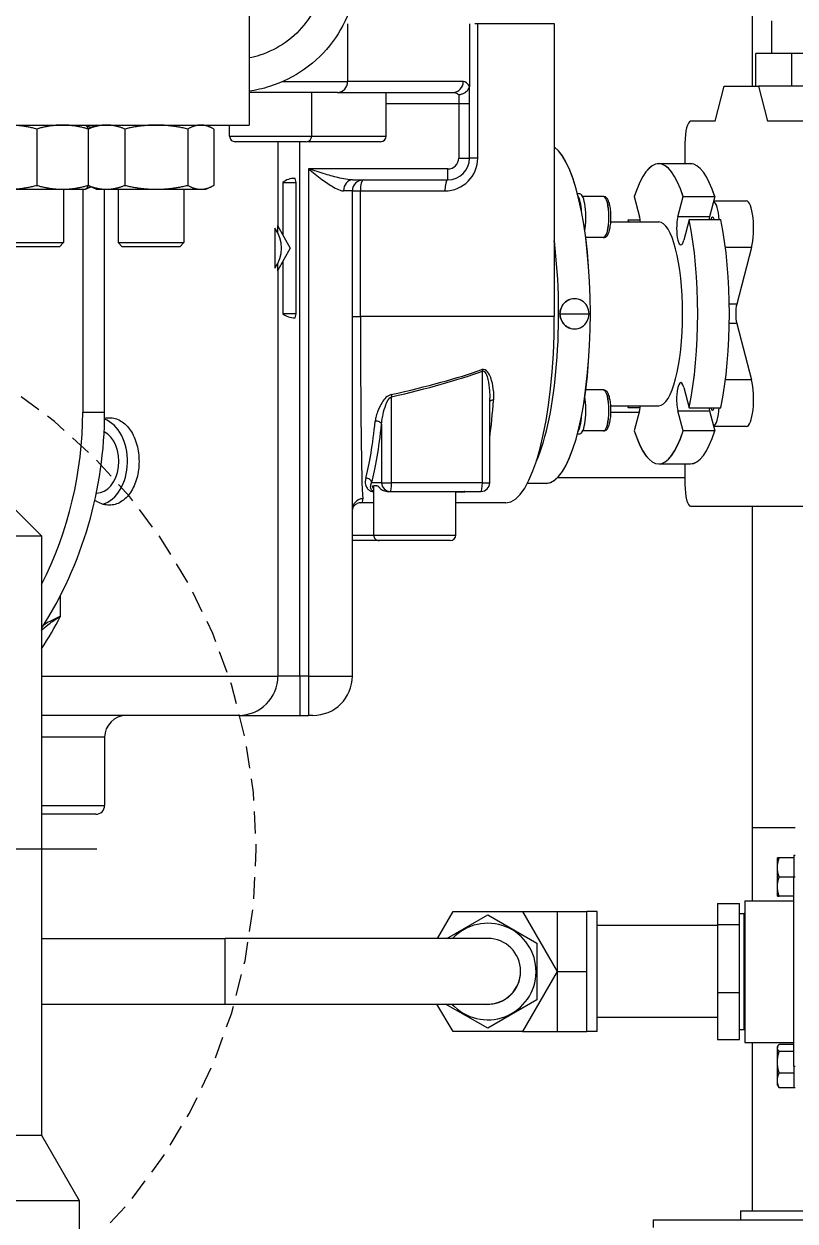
# Model space of a CAD drawing. Header units: inches. Extents: x -883 to 808, y -248 to 1051.
# Drawn here: x -261.77 to -252.96, y 853.35 to 867.04 of the extents above; entities that cross this region are included whole.
import ezdxf

# ---------------------------------------------------------------- set-up
doc = ezdxf.new("R2010")
doc.units = ezdxf.units.IN
doc.header["$MEASUREMENT"] = 0
doc.linetypes.add('HIDDEN', pattern=[0.375, 0.25, -0.125])
doc.layers.get('0').update_dxf_attribs({"linetype": 'CONTINUOUS'})
doc.layers.add('EQUIPMENT - COMPRESSORS', color=41, linetype='CONTINUOUS')
doc.layers.add('P-HSS', color=6, linetype='CONTINUOUS')

# ---------------------------------------------------------------- blocks, each defined once
blk = doc.blocks.new('A$Cb802d3fd')
for p, q in [((100.114, 35.75), (100.114, 38.616)), ((86.786, 37.89), (86.786, 37.333)), ((100.011, 36.75), (100.011, 37.813)), ((100.011, 36.75), (100.011, 37.813)), ((87.161, 37.58), (87.161, 36.952)), ((87.561, 37.591), (87.561, 37.056)), ((91.961, 36.178), (91.961, 37.591)), ((95.635, 37.371), (95.635, 36.884)), ((95.636, 37.371), (95.636, 36.884)), ((95.636, 37.371), (95.636, 36.884)), ((95.948, 37.358), (95.948, 37.371)), ((95.948, 37.358), (95.979, 37.358)), ((95.979, 37.358), (95.984, 37.358)), ((95.979, 37.358), (95.979, 37.19)), ((95.984, 37.358), (96.193, 37.358)), ((96.193, 37.358), (96.198, 37.358)), ((96.198, 37.371), (96.198, 37.358)), ((96.198, 37.358), (96.203, 37.358)), ((96.198, 37.358), (96.198, 37.19)), ((98.358, 37.358), (96.203, 37.358)), ((96.417, 37.358), (96.417, 37.19)), ((96.468, 36.798), (96.468, 37.358)), ((98.088, 36.798), (98.088, 37.358)), ((98.11, 37.358), (98.11, 37.19)), ((98.19, 37.358), (98.19, 37.19)), ((98.358, 37.358), (98.358, 37.371)), ((98.358, 37.358), (98.432, 37.358)), ((98.432, 37.358), (98.438, 37.358)), ((98.438, 37.358), (98.442, 37.358)), ((98.438, 37.358), (98.438, 37.19)), ((98.442, 37.358), (98.602, 37.358)), ((98.602, 37.358), (98.606, 37.358)), ((98.606, 37.358), (98.606, 37.19)), ((98.606, 37.358), (98.608, 37.358)), ((98.608, 37.371), (98.608, 37.358)), ((87.161, 37.333), (86.786, 37.333)), ((86.786, 37.333), (86.786, 36.924)), ((86.786, 37.106), (86.411, 37.106)), ((95.979, 37.19), (95.979, 37.17)), ((96.088, 37.17), (95.979, 37.17)), ((96.307, 37.17), (96.088, 37.17)), ((96.417, 37.17), (96.307, 37.17)), ((96.417, 37.17), (96.417, 37.19)), ((98.139, 37.17), (98.127, 37.177)), ((98.139, 37.17), (98.15, 37.17)), ((98.314, 37.17), (98.15, 37.17)), ((98.522, 37.17), (98.314, 37.17)), ((98.577, 37.17), (98.522, 37.17)), ((98.577, 37.17), (98.589, 37.177)), ((87.161, 36.952), (87.561, 37.056)), ((87.161, 36.562), (87.161, 36.952)), ((87.161, 36.884), (85.073, 36.884)), ((87.161, 36.884), (85.073, 36.884)), ((87.161, 36.884), (85.073, 36.884)), ((87.161, 36.924), (86.786, 36.924)), ((88.472, 36.816), (88.472, 36.442)), ((89.005, 36.873), (89.65, 36.706)), ((89.005, 36.873), (89.005, 36.576)), ((89.871, 36.706), (90.517, 36.873)), ((90.517, 36.873), (90.517, 36.576)), ((91.05, 36.816), (91.05, 36.442)), ((96.468, 36.884), (91.961, 36.884)), ((96.468, 36.884), (91.961, 36.884)), ((96.468, 36.884), (91.961, 36.884)), ((100.011, 36.884), (98.088, 36.884)), ((100.011, 36.884), (98.088, 36.884)), ((100.011, 36.884), (98.088, 36.884)), ((89.65, 36.706), (89.65, 36.621)), ((89.871, 36.706), (89.871, 36.621)), ((96.468, 36.798), (98.088, 36.798)), ((96.739, 36.736), (96.5, 36.736)), ((96.5, 36.486), (96.5, 36.736)), ((96.615, 36.798), (96.614, 36.789)), ((97.941, 36.789), (96.614, 36.789)), ((96.614, 36.736), (96.614, 36.789)), ((97.516, 36.736), (96.739, 36.736)), ((96.739, 36.486), (96.739, 36.736)), ((97.516, 36.486), (97.516, 36.736)), ((98.055, 36.736), (97.516, 36.736)), ((97.941, 36.798), (97.941, 36.789)), ((97.941, 36.736), (97.941, 36.789)), ((98.055, 36.486), (98.055, 36.736)), ((100.011, 36.75), (100.114, 36.75)), ((100.011, 36.75), (100.114, 36.75)), ((87.561, 36.458), (87.161, 36.562)), ((87.561, 36.458), (87.561, 36.178)), ((88.422, 36.455), (88.653, 36.395)), ((88.422, 36.093), (88.422, 36.455)), ((88.422, 36.455), (88.653, 36.395)), ((88.422, 36.093), (88.422, 36.455)), ((88.653, 36.395), (88.653, 36.033)), ((88.653, 36.395), (88.653, 36.033)), ((88.688, 36.524), (88.688, 36.162)), ((88.688, 36.524), (88.688, 36.162)), ((90.834, 36.162), (90.834, 36.524)), ((90.834, 36.162), (90.834, 36.524)), ((90.868, 36.395), (91.099, 36.455)), ((90.868, 36.395), (91.099, 36.455)), ((90.868, 36.033), (90.868, 36.395)), ((90.868, 36.033), (90.868, 36.395)), ((91.099, 36.455), (91.099, 36.093)), ((91.099, 36.455), (91.099, 36.093)), ((96.5, 36.486), (96.739, 36.486)), ((96.739, 36.486), (97.516, 36.486)), ((96.753, 36.486), (96.753, 35.111)), ((97.516, 36.486), (98.055, 36.486)), ((97.803, 36.486), (97.803, 35.111)), ((88.045, 35.814), (88.045, 36.176)), ((88.045, 35.814), (88.045, 36.176)), ((88.688, 36.162), (88.919, 36.102)), ((88.688, 36.162), (88.919, 36.102)), ((90.602, 36.102), (90.834, 36.162)), ((90.602, 36.102), (90.834, 36.162)), ((91.476, 35.814), (91.476, 36.176)), ((91.476, 35.814), (91.476, 36.176)), ((87.811, 36.113), (88.045, 36.113)), ((88.653, 36.033), (88.422, 36.093)), ((88.653, 36.033), (88.422, 36.093)), ((91.099, 36.093), (90.868, 36.033)), ((91.099, 36.093), (90.868, 36.033)), ((91.476, 36.113), (91.711, 36.113)), ((91.636, 36.113), (91.636, 34.656)), ((91.636, 36.113), (91.636, 34.656)), ((88.711, 35.266), (88.711, 35.814)), ((88.711, 35.266), (88.711, 35.814)), ((90.811, 35.266), (90.811, 35.814)), ((90.811, 35.266), (90.811, 35.814)), ((100.114, 35.75), (100.204, 35.75)), ((88.422, 35.535), (88.653, 35.595)), ((88.422, 35.535), (88.653, 35.595)), ((88.688, 35.466), (88.688, 35.602)), ((88.688, 35.466), (88.688, 35.602)), ((90.834, 35.602), (90.834, 35.466)), ((90.834, 35.602), (90.834, 35.466)), ((90.868, 35.595), (91.099, 35.535)), ((90.868, 35.595), (91.099, 35.535)), ((90.886, 35.268), (90.886, 35.591)), ((90.886, 35.268), (90.886, 35.591)), ((88.711, 35.472), (88.688, 35.466)), ((88.711, 35.472), (88.688, 35.466)), ((90.834, 35.466), (90.811, 35.472)), ((90.834, 35.466), (90.811, 35.472)), ((88.421, 35.184), (88.421, 34.945)), ((88.421, 35.184), (88.421, 34.945)), ((88.89, 35.184), (88.89, 34.979)), ((88.89, 35.184), (88.89, 34.979)), ((90.631, 35.184), (90.631, 34.979)), ((90.631, 35.184), (90.631, 34.979)), ((91.1, 35.184), (91.1, 34.945)), ((91.1, 35.184), (91.1, 34.945)), ((97.965, 35.111), (96.59, 35.111)), ((96.59, 35.111), (96.59, 34.993)), ((97.965, 35.111), (97.965, 34.993)), ((88.391, 34.913), (88.391, 34.886)), ((88.391, 34.913), (88.391, 34.886)), ((89.761, 34.686), (89.761, 35.019)), ((89.761, 34.686), (89.761, 35.019)), ((91.131, 34.886), (91.131, 34.913)), ((91.131, 34.886), (91.131, 34.913)), ((96.934, 34.993), (96.59, 34.993)), ((96.59, 34.656), (96.59, 34.993)), ((97.278, 34.993), (96.934, 34.993)), ((97.622, 34.993), (97.278, 34.993)), ((97.278, 34.656), (97.278, 34.993)), ((97.965, 34.993), (97.622, 34.993)), ((97.965, 34.656), (97.965, 34.993)), ((89.597, 34.802), (89.596, 34.804)), ((89.597, 34.802), (89.596, 34.804)), ((89.925, 34.802), (89.925, 34.804)), ((89.925, 34.802), (89.925, 34.804)), ((89.791, 34.622), (86.448, 34.622)), ((86.448, 34.622), (86.448, 33.747)), ((89.791, 34.622), (86.448, 34.622)), ((89.791, 34.622), (89.791, 32.407)), ((89.791, 34.622), (89.791, 32.407)), ((97.278, 34.656), (96.59, 34.656)), ((96.59, 34.258), (96.59, 34.656)), ((96.59, 34.258), (97.278, 34.655)), ((97.965, 34.656), (97.278, 34.656)), ((97.278, 34.655), (97.278, 34.656)), ((97.278, 34.655), (97.965, 34.258)), ((97.965, 34.258), (97.965, 34.656)), ((91.698, 34.315), (91.698, 34.53)), ((91.698, 34.315), (91.698, 34.53)), ((96.628, 33.861), (96.953, 34.423)), ((96.953, 34.423), (97.603, 34.423)), ((97.603, 34.423), (97.927, 33.861)), ((96.59, 33.464), (96.59, 34.258)), ((97.965, 34.258), (97.965, 33.464)), ((91.921, 34.068), (91.921, 33.496)), ((91.921, 34.068), (91.921, 33.496)), ((90.416, 33.799), (91.691, 33.799)), ((90.416, 33.799), (91.691, 33.799)), ((91.691, 33.884), (90.724, 33.884)), ((91.691, 33.884), (90.724, 33.884)), ((91.691, 33.799), (91.691, 33.884)), ((91.691, 33.799), (91.691, 33.884)), ((91.691, 33.799), (91.691, 32.762)), ((91.691, 33.799), (91.691, 32.762)), ((96.899, 33.392), (96.628, 33.861)), ((96.899, 33.861), (96.899, 30.861)), ((97.927, 33.861), (97.649, 33.379)), ((97.649, 30.861), (97.649, 33.861)), ((86.448, 33.747), (86.448, 33.714)), ((87.981, 33.747), (86.448, 33.747)), ((87.981, 33.747), (86.448, 33.747)), ((87.981, 33.747), (87.981, 33.654)), ((87.981, 33.747), (87.981, 33.654)), ((91.791, 33.148), (91.791, 33.784)), ((91.791, 33.148), (91.791, 33.784)), ((86.448, 33.654), (87.139, 33.654)), ((86.448, 33.654), (87.139, 33.654)), ((87.106, 33.582), (87.106, 32.26)), ((87.106, 33.582), (87.106, 32.26)), ((87.356, 33.654), (87.139, 33.654)), ((87.356, 33.654), (87.139, 33.654)), ((87.256, 33.529), (87.356, 33.529)), ((87.256, 33.529), (87.356, 33.529)), ((87.981, 33.654), (87.356, 33.654)), ((87.356, 33.529), (87.356, 33.654)), ((87.981, 33.654), (87.356, 33.654)), ((87.356, 33.529), (87.356, 33.654)), ((87.356, 33.529), (87.981, 33.529)), ((87.356, 32.7), (87.356, 33.529)), ((87.356, 33.529), (87.981, 33.529)), ((87.356, 32.7), (87.356, 33.529)), ((87.981, 33.529), (87.981, 33.654)), ((87.981, 33.529), (87.981, 33.654)), ((91.794, 33.496), (91.794, 33.59)), ((91.794, 33.496), (91.794, 33.59)), ((87.231, 32.145), (87.231, 33.466)), ((87.231, 32.145), (87.231, 33.466)), ((88.231, 33.404), (88.106, 33.404)), ((88.106, 33.404), (88.106, 31.814)), ((88.231, 33.404), (88.106, 33.404)), ((88.106, 33.404), (88.106, 31.814)), ((88.231, 32.314), (88.231, 33.404)), ((88.231, 32.314), (88.231, 33.404)), ((92.29, 33.496), (91.791, 33.496)), ((92.29, 33.496), (91.791, 33.496)), ((92.29, 32.558), (92.29, 33.496)), ((92.29, 32.558), (92.29, 33.496)), ((92.353, 33.433), (92.353, 32.621)), ((92.353, 33.433), (92.353, 32.621)), ((96.899, 33.286), (96.59, 33.464)), ((97.965, 33.464), (97.649, 33.281)), ((88.356, 32.407), (88.356, 33.372)), ((88.356, 32.407), (88.356, 33.372)), ((91.791, 32.747), (91.791, 33.062)), ((91.791, 32.747), (91.791, 33.062)), ((87.731, 32.7), (87.231, 32.7)), ((87.731, 32.7), (87.231, 32.7)), ((87.731, 31.85), (87.731, 32.7)), ((87.731, 31.85), (87.731, 32.7)), ((91.691, 32.762), (90.71, 32.762)), ((91.691, 32.762), (90.71, 32.762)), ((91.691, 32.648), (91.691, 32.762)), ((91.691, 32.648), (91.691, 32.762)), ((91.791, 32.723), (91.791, 32.747)), ((91.791, 32.723), (91.791, 32.747)), ((87.794, 32.637), (87.794, 31.825)), ((87.794, 32.637), (87.794, 31.825)), ((91.021, 32.648), (91.691, 32.648)), ((91.021, 32.648), (91.691, 32.648)), ((91.691, 32.648), (91.691, 32.534)), ((91.691, 32.648), (91.691, 32.534)), ((91.728, 32.594), (91.728, 32.609)), ((91.728, 32.594), (91.728, 32.609)), ((91.728, 32.594), (91.728, 32.558)), ((91.728, 32.594), (91.728, 32.558)), ((92.353, 32.621), (92.353, 32.314)), ((92.353, 32.621), (92.353, 32.314)), ((92.29, 32.558), (91.728, 32.558)), ((91.728, 32.545), (91.728, 32.558)), ((92.29, 32.558), (91.728, 32.558)), ((91.728, 32.545), (91.728, 32.558)), ((91.921, 32.558), (91.921, 32.411)), ((91.921, 32.558), (91.921, 32.411)), ((92.29, 32.314), (92.29, 32.558)), ((92.29, 32.314), (92.29, 32.558)), ((88.356, 32.314), (88.356, 32.407)), ((89.791, 32.407), (88.356, 32.407)), ((88.356, 32.314), (88.356, 32.407)), ((89.791, 32.407), (88.356, 32.407)), ((88.356, 32.314), (88.356, 32.214)), ((93.901, 32.314), (88.356, 32.314)), ((88.356, 32.314), (88.356, 32.214)), ((93.901, 32.314), (88.356, 32.314)), ((89.791, 32.314), (89.791, 32.407)), ((89.791, 32.314), (89.791, 32.407)), ((93.901, 31.814), (93.901, 32.314)), ((93.901, 31.814), (93.901, 32.314)), ((86.448, 32.26), (87.106, 32.26)), ((86.448, 32.26), (87.106, 32.26)), ((87.106, 31.521), (87.106, 32.26)), ((87.106, 31.521), (87.106, 32.26)), ((87.231, 32.145), (87.231, 31.135)), ((87.231, 32.145), (87.231, 31.135)), ((87.731, 31.85), (87.231, 31.85)), ((87.731, 31.85), (87.231, 31.85)), ((87.731, 30.912), (87.731, 31.85)), ((87.731, 30.912), (87.731, 31.85)), ((87.794, 31.787), (87.794, 30.975)), ((87.794, 31.787), (87.794, 30.975)), ((88.106, 31.814), (93.901, 31.814)), ((88.106, 31.814), (93.901, 31.814)), ((93.901, 31.814), (94.351, 31.814)), ((93.901, 31.814), (93.901, 31.714)), ((93.901, 31.814), (94.351, 31.814)), ((93.901, 31.814), (93.901, 31.714)), ((94.351, 31.864), (94.351, 31.814)), ((94.351, 31.864), (94.351, 31.814)), ((94.351, 31.714), (94.351, 31.814)), ((94.351, 31.714), (94.351, 31.814)), ((93.901, 31.714), (87.794, 31.714)), ((93.901, 31.714), (87.794, 31.714)), ((88.261, 31.672), (88.215, 31.66)), ((88.261, 31.672), (88.215, 31.66)), ((88.261, 31.521), (88.261, 31.672)), ((89.761, 31.672), (88.261, 31.672)), ((88.261, 31.521), (88.261, 31.672)), ((89.761, 31.672), (88.261, 31.672)), ((89.807, 31.66), (89.761, 31.672)), ((89.761, 31.672), (89.761, 31.521)), ((89.807, 31.66), (89.761, 31.672)), ((89.761, 31.672), (89.761, 31.521)), ((93.901, 31.714), (93.901, 31.464)), ((93.901, 31.714), (94.351, 31.714)), ((93.901, 31.714), (93.901, 31.464)), ((93.901, 31.714), (94.351, 31.714)), ((94.351, 31.014), (94.351, 31.714)), ((94.351, 31.014), (94.351, 31.714)), ((88.261, 31.521), (88.865, 31.521)), ((88.261, 31.521), (88.865, 31.521)), ((88.753, 31.459), (89.011, 31.603)), ((88.753, 31.459), (89.011, 31.603)), ((89.011, 31.603), (89.269, 31.459)), ((89.011, 31.603), (89.269, 31.459)), ((89.156, 31.521), (89.761, 31.521)), ((89.156, 31.521), (89.761, 31.521)), ((87.794, 31.464), (88.763, 31.464)), ((87.794, 31.464), (88.763, 31.464)), ((88.753, 31.459), (88.828, 31.459)), ((88.753, 31.459), (88.828, 31.459)), ((88.783, 31.43), (89.239, 31.43)), ((88.783, 31.43), (89.239, 31.43)), ((89.194, 31.459), (89.269, 31.459)), ((89.194, 31.459), (89.269, 31.459)), ((89.259, 31.464), (93.901, 31.464)), ((89.259, 31.464), (93.901, 31.464)), ((93.901, 28.764), (93.901, 31.464)), ((93.901, 28.764), (93.901, 31.464)), ((86.164, 31.135), (87.604, 31.135)), ((87.604, 18.635), (87.604, 31.135)), ((94.351, 31.014), (94.351, 28.764)), ((94.351, 31.014), (94.351, 28.764)), ((87.731, 30.912), (87.604, 30.912)), ((87.731, 30.912), (87.604, 30.912)), ((97.649, 30.861), (96.899, 30.861)), ((96.899, 28.764), (96.899, 30.861)), ((97.649, 28.764), (97.649, 30.861)), ((87.604, 30.639), (87.633, 30.7)), ((87.649, 30.732), (88.293, 30.732)), ((88.338, 30.639), (88.31, 30.7)), ((88.338, 30.583), (88.338, 30.639)), ((88.338, 30.074), (88.338, 30.583)), ((87.649, 30.433), (88.293, 30.433)), ((88.338, 30.389), (88.948, 30.389)), ((88.948, 29.639), (88.948, 30.389)), ((88.994, 30.342), (88.948, 30.389)), ((88.994, 30.342), (88.994, 29.685)), ((88.338, 29.505), (88.338, 30.074)), ((87.649, 29.715), (88.293, 29.715)), ((88.338, 29.639), (88.948, 29.639)), ((88.994, 29.685), (88.948, 29.639)), ((88.338, 29.389), (88.338, 29.505)), ((90.886, 29.484), (88.338, 29.484)), ((90.886, 29.484), (88.338, 29.484)), ((90.886, 29.235), (90.886, 29.484)), ((90.886, 29.235), (90.886, 29.484)), ((94.601, 29.484), (94.601, 28.764)), ((94.601, 29.484), (95.381, 29.484)), ((94.601, 29.484), (94.601, 28.764)), ((94.601, 29.484), (95.381, 29.484)), ((95.381, 28.764), (95.381, 29.484)), ((95.381, 28.764), (95.381, 29.484)), ((87.604, 29.389), (87.633, 29.327)), ((87.606, 29.267), (87.633, 29.326)), ((87.649, 29.296), (88.293, 29.296)), ((88.338, 29.389), (88.31, 29.327)), ((88.337, 29.267), (88.31, 29.326)), ((95.481, 29.384), (95.481, 28.764)), ((95.481, 29.384), (95.481, 28.764)), ((87.604, 29.264), (87.606, 29.267)), ((88.338, 29.264), (88.337, 29.267)), ((88.338, 29.003), (88.338, 29.264)), ((88.338, 29.235), (90.886, 29.235)), ((88.338, 29.235), (90.886, 29.235)), ((99.147, 28.764), (99.894, 29.195)), ((99.894, 20.575), (99.894, 29.195)), ((99.894, 29.195), (100.584, 29.195)), ((88.338, 29.014), (88.948, 29.014)), ((88.948, 28.264), (88.948, 29.014)), ((88.994, 28.967), (88.948, 29.014)), ((88.338, 28.381), (88.338, 29.003)), ((88.994, 28.967), (88.994, 28.311)), ((93.216, 28.982), (92.975, 28.982)), ((93.216, 28.982), (92.975, 28.982)), ((92, 28.465), (92.299, 28.764)), ((92.299, 21.006), (92.299, 28.764)), ((92.299, 28.764), (99.147, 28.764)), ((99.147, 26.346), (99.147, 28.764)), ((87.649, 28.709), (88.293, 28.709))]:
    blk.add_line(p, q)
at = {"ltscale": 0.521249}
blk.add_line((95.879, 29.396), (95.879, 20.373), dxfattribs=at)
for centre, radius, start, end in [((97.278, 33.861), 0.552, 312.2337, 226.74), ((97.274, 33.861), 0.375, 0, 180), ((97.278, 33.861), 0.375, 352.0172, 84.2169), ((91.691, 33.784), 0.1, 0, 90), ((91.691, 33.784), 0.1, 0, 90), ((87.981, 33.372), 0.375, 0, 90), ((87.981, 33.372), 0.375, 0, 90), ((87.981, 33.404), 0.25, 0, 90), ((87.981, 33.404), 0.25, 0, 90), ((87.981, 33.404), 0.125, 0, 90), ((87.981, 33.404), 0.125, 0, 90), ((92.29, 33.433), 0.063, 0, 90), ((92.29, 33.433), 0.063, 0, 90), ((87.731, 32.637), 0.063, 0, 90), ((87.731, 32.637), 0.063, 0, 90), ((92.29, 32.621), 0.063, 270, 0), ((92.29, 32.621), 0.063, 270, 0), ((88.356, 32.439), 0.125, 180, 270), ((88.356, 32.439), 0.125, 180, 270), ((93.901, 31.864), 0.45, 0, 90), ((93.901, 31.864), 0.45, 0, 90), ((87.731, 31.787), 0.063, 0, 90), ((87.731, 31.787), 0.063, 0, 90), ((87.731, 31.825), 0.063, 342.447, 0), ((87.731, 31.825), 0.063, 342.447, 0), ((87.731, 30.975), 0.063, 270, 0), ((87.731, 30.975), 0.063, 270, 0), ((94.601, 29.734), 0.25, 180, 270), ((94.601, 29.734), 0.25, 180, 270), ((90.886, 24.884), 4.6, 57.4861, 90), ((90.886, 24.884), 4.6, 57.4861, 90), ((95.381, 29.384), 0.1, 0, 90), ((95.381, 29.384), 0.1, 0, 90), ((90.886, 24.884), 4.35, 63.0907, 90), ((90.886, 24.884), 4.35, 63.0907, 90)]:
    blk.add_arc(centre, radius, start, end)
for centre, major_axis, ratio, start_param, end_param in [((88.784, 36.816), (-0.313, 0), 0.25983, 3.92771, 6.283185), ((90.737, 36.816), (0.313, 0), 0.25983, 0, 2.355476), ((89.761, 36.734), (0.156, 0), 0.25983, 3.92771, 5.497068), ((89.761, 36.176), (1.716, 0), 0.25983, 0.895208, 2.246385), ((89.761, 36.176), (1.715, 0), 0.25983, 0.895208, 2.246385), ((89.761, 36.176), (-1.716, 0), 0.25983, 5.607597, 6.283185), ((89.761, 36.176), (-1.715, 0), 0.25983, 5.607597, 6.283185), ((88.784, 36.429), (-0.313, 0), 0.25983, 5.025617, 6.139323), ((88.784, 36.429), (-0.126, 0), 0.25983, 5.582212, 6.984159), ((88.786, 36.429), (0.188, 0), 0.25983, 3.926991, 4.161508), ((88.786, 36.429), (0.188, 0), 0.25983, 3.926991, 4.161508), ((90.737, 36.429), (0.313, 0), 0.25983, 0.143863, 1.257568), ((90.737, 36.429), (0.126, 0), 0.25983, 5.582212, 6.984159), ((90.735, 36.429), (0.188, 0), 0.25983, 5.26327, 5.497787), ((90.735, 36.429), (0.188, 0), 0.25983, 5.26327, 5.497787), ((89.761, 36.176), (1.716, 0), 0.25983, 0, 0.675589), ((89.761, 36.176), (1.715, 0), 0.25983, 0, 0.675589), ((89.761, 35.814), (1.716, 0), 0.25983, 0.895208, 2.246385), ((89.761, 35.814), (1.715, 0), 0.25983, 0.895208, 2.246385), ((87.811, 36.178), (-0.25, 0), 0.25983, 0, 1.570796), ((91.711, 36.178), (0.25, 0), 0.25983, 4.712389, 6.283185), ((89.761, 35.814), (-1.716, 0), 0.25983, 5.607597, 6.958774), ((89.761, 35.814), (-1.715, 0), 0.25983, 5.607597, 6.958774), ((88.786, 36.067), (0.188, 0), 0.25983, 3.926991, 7.068583), ((88.786, 36.067), (0.188, 0), 0.25983, 3.926991, 7.068583), ((89.761, 35.814), (-1.05, 0), 0.25983, 3.141593, 6.283185), ((89.761, 35.814), (-1.05, 0), 0.25983, 3.141593, 6.283185), ((90.735, 36.067), (-0.188, 0), 0.25983, 5.497787, 8.63938), ((90.735, 36.067), (-0.188, 0), 0.25983, 5.497787, 8.63938), ((89.761, 35.814), (1.716, 0), 0.25983, 5.607597, 6.958774), ((89.761, 35.814), (1.715, 0), 0.25983, 5.607597, 6.958774), ((88.786, 35.561), (0.188, 0), 0.25983, 1.984676, 2.356194), ((88.786, 35.561), (0.188, 0), 0.25983, 1.984676, 2.356194), ((90.735, 35.561), (0.188, 0), 0.25983, 0.785398, 1.156917), ((90.735, 35.561), (0.188, 0), 0.25983, 0.785398, 1.156917), ((89.761, 35.814), (-1.716, 0), 0.25983, 0.895208, 0.912125), ((89.761, 35.814), (-1.715, 0), 0.25983, 0.895208, 0.912125), ((89.761, 35.814), (-1.716, 0), 0.25983, 2.229467, 2.246385), ((89.761, 35.814), (-1.715, 0), 0.25983, 2.229467, 2.246385), ((88.656, 35.184), (-0.234, 0), 0.25983, 3.141593, 6.283185), ((88.656, 35.184), (-0.235, 0), 0.25983, 3.141593, 6.283185), ((90.866, 35.184), (-0.235, 0), 0.25983, 3.141593, 6.283185), ((90.866, 35.184), (-0.234, 0), 0.25983, 3.141593, 6.283185), ((89.761, 34.53), (-1.938, 0), 0.25983, 3.141593, 6.098722), ((89.761, 34.53), (-1.937, 0), 0.25983, 3.141593, 6.098722), ((88.656, 34.913), (-0.265, 0), 0.25983, 4.077669, 6.283185), ((88.656, 34.913), (-0.265, 0), 0.25983, 4.077669, 6.283185), ((88.656, 34.865), (-0.265, 0), 0.25983, 4.923004, 5.916317), ((88.656, 34.865), (-0.265, 0), 0.25983, 4.923004, 5.916317), ((88.656, 34.864), (-0.265, 0), 0.25983, 4.950504, 5.891662), ((88.656, 34.864), (-0.265, 0), 0.25983, 4.950504, 5.891662), ((89.761, 34.852), (-0.172, 0), 0.965654, 4.712389, 7.853982), ((89.761, 34.852), (-0.172, 0), 0.965654, 4.712389, 7.853982), ((89.761, 34.852), (0.172, 0), 0.965654, 4.712389, 7.853982), ((89.761, 34.852), (0.172, 0), 0.965654, 4.712389, 7.853982), ((90.866, 34.913), (0.265, 0), 0.25983, 0, 2.205516), ((90.866, 34.913), (0.265, 0), 0.25983, 0, 2.205516), ((90.866, 34.865), (0.265, 0), 0.25983, 0.366869, 1.360181), ((90.866, 34.865), (0.265, 0), 0.25983, 0.366869, 1.360181), ((90.866, 34.864), (0.265, 0), 0.25983, 0.391523, 1.332681), ((90.866, 34.864), (0.265, 0), 0.25983, 0.391523, 1.332681), ((89.761, 34.167), (1.938, 0), 0.25983, 0.523274, 2.015501), ((89.761, 34.167), (1.937, 0), 0.25983, 0.523274, 2.015501), ((89.791, 34.068), (2.13, 0), 0.25983, 0, 1.570796), ((89.791, 34.068), (2.13, 0), 0.25983, 0, 1.570796), ((90.416, 33.809), (0.0565, 0.0203), 0.147455, 4.351731, 4.65955), ((90.416, 33.809), (0.0565, 0.0203), 0.147455, 4.351731, 4.65955), ((89.791, 14.173), (0, 20.474), 0.104037, 5.850246, 5.993564), ((89.791, 14.173), (0, 20.474), 0.104037, 5.850246, 5.993564), ((89.791, 14.164), (0, 20.489), 0.106886, 5.850246, 5.993564), ((89.791, 14.164), (0, 20.489), 0.106886, 5.850246, 5.993564), ((89.791, 33.634), (-2.13, 0), 0.154426, 4.003884, 4.24648), ((90.775, 33.942), (-0.0047, -0.0598), 0.445691, 4.982499, 6.07117), ((89.791, 33.634), (-2.13, 0), 0.154426, 4.003884, 4.24648), ((90.775, 33.942), (-0.0047, -0.0598), 0.445691, 4.982499, 6.07117), ((91.691, 33.784), (0.1, 0), 0.156434, 0, 1.570796), ((91.691, 33.784), (0.1, 0), 0.156434, 0, 1.570796), ((87.106, 33.466), (0.125, 0), 0.921931, 0, 1.570796), ((87.106, 33.466), (0.125, 0), 0.921931, 0, 1.570796), ((91.851, 33.596), (-0.06, 0), 0.25983, 0, 0.346287), ((91.851, 33.596), (-0.06, 0), 0.25983, 0, 0.346287), ((88.356, 33.404), (-0.125, 0), 0.25983, 0, 1.570796), ((88.356, 33.404), (-0.125, 0), 0.25983, 0, 1.570796), ((90.71, 32.772), (-0.0585, -0.0135), 0.152507, 1.090665, 1.535542), ((90.71, 32.772), (-0.0585, -0.0135), 0.152507, 1.090665, 1.535542), ((91.691, 32.747), (0.1, 0), 0.156434, 0, 1.570796), ((91.691, 32.747), (0.1, 0), 0.156434, 0, 1.570796), ((91.691, 32.747), (0.1, 0), 0.987688, 4.712389, 6.283185), ((91.691, 32.747), (0.1, 0), 0.987688, 4.712389, 6.283185), ((91.021, 32.589), (0.0064, 0.0597), 0.556867, 0.18947, 1.847724), ((91.021, 32.589), (0.0064, 0.0597), 0.556867, 0.18947, 1.847724), ((89.791, 32.304), (2.13, 0), 0.154426, 0.520481, 0.974413), ((89.791, 32.304), (2.13, 0), 0.154426, 0.520481, 0.974413), ((89.791, 32.363), (-2.19, 0), 0.157314, 3.662074, 4.116006), ((89.791, 32.363), (-2.19, 0), 0.157314, 3.662074, 4.116006), ((88.356, 32.439), (-0.125, 0), 0.25983, 0, 1.570796), ((88.356, 32.439), (-0.125, 0), 0.25983, 0, 1.570796), ((89.791, 32.439), (-2.13, 0), 0.015248, 1.570796, 2.930874), ((89.791, 32.439), (-2.13, 0), 0.015248, 1.570796, 2.930874), ((91.691, 32.475), (0.0159, 0.0579), 0.858082, 0.309556, 1.932876), ((91.691, 32.475), (0.0159, 0.0579), 0.858082, 0.309556, 1.932876), ((91.996, 32.439), (0, -0.125), 0.979328, 4.766763, 6.283185), ((91.996, 32.439), (0, -0.125), 0.979328, 4.766763, 6.283185), ((88.356, 32.314), (-0.125, 0), 0.8, 0, 1.570796), ((88.356, 32.314), (-0.125, 0), 0.8, 0, 1.570796), ((87.106, 32.145), (0.125, 0), 0.921931, 0, 1.570796), ((87.106, 32.145), (0.125, 0), 0.921931, 0, 1.570796), ((88.464, 31.714), (-0.198, -0.198), 0.766495, 5.586538, 6.24819), ((88.464, 31.714), (-0.198, -0.198), 0.766495, 5.586538, 6.24819), ((89.557, 31.714), (-0.198, 0.198), 0.766495, 3.176588, 3.83824), ((89.557, 31.714), (-0.198, 0.198), 0.766495, 3.176588, 3.83824), ((89.011, 31.142), (0.375, 0), 0.965654, 0.917719, 2.223874), ((89.011, 31.142), (0.375, 0), 0.965654, 0.917719, 2.223874), ((93.901, 31.014), (0.45, 0), 0.99999, 0, 1.570796), ((93.901, 31.014), (0.45, 0), 0.99999, 0, 1.570796), ((91.448, 29.392), (-0.5, 0), 0.707107, 3.347247, 6.021385), ((91.448, 29.392), (-0.5, 0), 0.707107, 3.347247, 6.021385), ((91.448, 29.392), (-0.361, 0), 0.707107, 3.136122, 5.93604), ((91.448, 29.392), (-0.361, 0), 0.707107, 3.136122, 5.93604)]:
    blk.add_ellipse(centre, major_axis=major_axis, ratio=ratio, start_param=start_param, end_param=end_param)
for points, weights in [([(96.088, 37.17), (96.037, 37.17), (95.979, 37.19)], [1.89912449429, 1.89912449429, 1.76277349029]), ([(96.198, 37.19), (96.139, 37.17), (96.088, 37.17)], [1.76277349029, 1.89912449429, 1.89912449429]), ([(96.307, 37.17), (96.256, 37.17), (96.198, 37.19)], [1.89912449429, 1.89912449429, 1.76277349029]), ([(96.417, 37.19), (96.358, 37.17), (96.307, 37.17)], [1.76277349029, 1.89912449429, 1.89912449429]), ([(98.15, 37.17), (98.131, 37.17), (98.11, 37.19)], [1.89912449429, 1.89912449429, 1.76277349029]), ([(98.19, 37.19), (98.169, 37.17), (98.15, 37.17)], [1.76277349029, 1.89912449429, 1.89912449429]), ([(98.314, 37.17), (98.257, 37.17), (98.19, 37.19)], [1.89912449429, 1.89912449429, 1.76277349029]), ([(98.438, 37.19), (98.372, 37.17), (98.314, 37.17)], [1.76277349029, 1.89912449429, 1.89912449429]), ([(98.522, 37.17), (98.483, 37.17), (98.438, 37.19)], [1.89912449429, 1.89912449429, 1.76277349029]), ([(98.606, 37.19), (98.561, 37.17), (98.522, 37.17)], [1.76277349029, 1.89912449429, 1.89912449429]), ([(98.589, 37.177), (98.597, 37.182), (98.606, 37.19)], [1.84895310111, 1.81641464099, 1.76277349029]), ([(87.649, 30.732), (87.604, 30.652), (87.604, 30.583)], [1, 1.0379548493, 1]), ([(88.338, 30.583), (88.338, 30.652), (88.293, 30.732)], [1, 1.0379548493, 1]), ([(87.604, 30.583), (87.604, 30.513), (87.649, 30.433)], [1, 1.0379548493, 1]), ([(88.293, 30.433), (88.338, 30.513), (88.338, 30.583)], [1, 1.0379548493, 1]), ([(87.649, 30.433), (87.604, 30.241), (87.604, 30.074)], [1, 1.0379548493, 1]), ([(88.338, 30.074), (88.338, 30.241), (88.293, 30.433)], [1, 1.0379548493, 1]), ([(87.604, 30.074), (87.604, 29.908), (87.649, 29.715)], [1, 1.0379548493, 1]), ([(88.293, 29.715), (88.338, 29.908), (88.338, 30.074)], [1, 1.0379548493, 1]), ([(87.649, 29.715), (87.604, 29.603), (87.604, 29.505)], [1, 1.0379548493, 1]), ([(88.338, 29.505), (88.338, 29.603), (88.293, 29.715)], [1, 1.0379548493, 1]), ([(87.604, 29.505), (87.604, 29.408), (87.649, 29.296)], [1, 1.03781464712, 1.00027936857]), ([(88.294, 29.296), (88.338, 29.408), (88.338, 29.505)], [1.00027936857, 1.03781464712, 1]), ([(87.649, 29.296), (87.604, 29.139), (87.604, 29.003)], [1, 1.0379548493, 1]), ([(87.606, 29.267), (87.612, 29.281), (87.649, 29.296)], [1.01100525831, 1.03127747287, 1]), ([(87.633, 29.326), (87.622, 29.301), (87.615, 29.278)], [1.01184255512, 1.01939568559, 1.01895290532]), ([(87.649, 29.296), (87.64, 29.312), (87.633, 29.327)], [1.00037089399, 1.00761873261, 1.01204330635]), ([(88.338, 29.003), (88.338, 29.139), (88.293, 29.296)], [1, 1.0379548493, 1]), ([(88.293, 29.296), (88.331, 29.281), (88.337, 29.267)], [1, 1.03127747287, 1.01100525831]), ([(88.31, 29.327), (88.303, 29.312), (88.294, 29.296)], [1.01204330635, 1.00761873261, 1.00037089399]), ([(88.328, 29.278), (88.321, 29.301), (88.309, 29.326)], [1.01895290532, 1.01939568559, 1.01184255512]), ([(87.604, 29.003), (87.604, 28.867), (87.649, 28.709)], [1, 1.0379548493, 1]), ([(88.293, 28.709), (88.338, 28.867), (88.338, 29.003)], [1, 1.0379548493, 1]), ([(87.649, 28.709), (87.604, 28.533), (87.604, 28.381)], [1, 1.0379548493, 1]), ([(88.338, 28.381), (88.338, 28.533), (88.293, 28.709)], [1, 1.0379548493, 1])]:
    blk.add_rational_spline(points, weights, degree=2)
for points, knots in [([(88.89, 35.184), (88.89, 35.191), (88.889, 35.198), (88.882, 35.211), (88.877, 35.217), (88.863, 35.23), (88.852, 35.236), (88.822, 35.249), (88.8, 35.254), (88.756, 35.262), (88.733, 35.265), (88.687, 35.268), (88.663, 35.269), (88.616, 35.268), (88.593, 35.266), (88.55, 35.261), (88.529, 35.258), (88.491, 35.249), (88.475, 35.243), (88.452, 35.231), (88.444, 35.226), (88.433, 35.215), (88.429, 35.211), (88.423, 35.198), (88.421, 35.191), (88.421, 35.184)], [6.283185, 6.283185, 6.283185, 6.283185, 6.40756, 6.40756, 6.560436, 6.560436, 6.847038, 6.847038, 7.251337, 7.251337, 7.597316, 7.597316, 7.931404, 7.931404, 8.263768, 8.263768, 8.601249, 8.601249, 8.959277, 8.959277, 9.169595, 9.169595, 9.297187, 9.297187, 9.424778, 9.424778, 9.424778, 9.424778]), ([(88.89, 35.184), (88.89, 35.191), (88.889, 35.198), (88.882, 35.211), (88.877, 35.217), (88.863, 35.23), (88.852, 35.236), (88.822, 35.249), (88.8, 35.254), (88.756, 35.262), (88.733, 35.265), (88.687, 35.268), (88.663, 35.269), (88.616, 35.268), (88.593, 35.266), (88.55, 35.261), (88.529, 35.258), (88.491, 35.249), (88.475, 35.243), (88.452, 35.231), (88.444, 35.226), (88.433, 35.215), (88.429, 35.211), (88.423, 35.198), (88.421, 35.191), (88.421, 35.184)], [6.283185, 6.283185, 6.283185, 6.283185, 6.40756, 6.40756, 6.560436, 6.560436, 6.847038, 6.847038, 7.251337, 7.251337, 7.597316, 7.597316, 7.931404, 7.931404, 8.263768, 8.263768, 8.601249, 8.601249, 8.959277, 8.959277, 9.169595, 9.169595, 9.297187, 9.297187, 9.424778, 9.424778, 9.424778, 9.424778]), ([(91.1, 35.184), (91.1, 35.191), (91.098, 35.198), (91.092, 35.211), (91.087, 35.217), (91.072, 35.23), (91.062, 35.236), (91.031, 35.249), (91.01, 35.254), (90.965, 35.262), (90.943, 35.265), (90.896, 35.268), (90.873, 35.269), (90.826, 35.268), (90.803, 35.266), (90.759, 35.261), (90.739, 35.258), (90.701, 35.249), (90.684, 35.243), (90.662, 35.231), (90.654, 35.226), (90.643, 35.215), (90.639, 35.211), (90.633, 35.198), (90.631, 35.191), (90.631, 35.184)], [6.283185, 6.283185, 6.283185, 6.283185, 6.40756, 6.40756, 6.560436, 6.560436, 6.847038, 6.847038, 7.251337, 7.251337, 7.597316, 7.597316, 7.931404, 7.931404, 8.263768, 8.263768, 8.601249, 8.601249, 8.959277, 8.959277, 9.169595, 9.169595, 9.297187, 9.297187, 9.424778, 9.424778, 9.424778, 9.424778]), ([(91.1, 35.184), (91.1, 35.191), (91.098, 35.198), (91.092, 35.211), (91.087, 35.217), (91.072, 35.23), (91.062, 35.236), (91.031, 35.249), (91.01, 35.254), (90.965, 35.262), (90.943, 35.265), (90.896, 35.268), (90.873, 35.269), (90.826, 35.268), (90.803, 35.266), (90.759, 35.261), (90.739, 35.258), (90.701, 35.249), (90.684, 35.243), (90.662, 35.231), (90.654, 35.226), (90.643, 35.215), (90.639, 35.211), (90.633, 35.198), (90.631, 35.191), (90.631, 35.184)], [6.283185, 6.283185, 6.283185, 6.283185, 6.40756, 6.40756, 6.560436, 6.560436, 6.847038, 6.847038, 7.251337, 7.251337, 7.597316, 7.597316, 7.931404, 7.931404, 8.263768, 8.263768, 8.601249, 8.601249, 8.959277, 8.959277, 9.169595, 9.169595, 9.297187, 9.297187, 9.424778, 9.424778, 9.424778, 9.424778]), ([(89.761, 34.686), (89.739, 34.686), (89.716, 34.69), (89.674, 34.707), (89.655, 34.72), (89.624, 34.749), (89.611, 34.767), (89.6, 34.792), (89.598, 34.797), (89.597, 34.802)], [0.6574987, 0.6574987, 0.6574987, 0.6574987, 0.8220873, 0.8220873, 0.986676, 0.986676, 1.1508367, 1.1508367, 1.1910389, 1.1910389, 1.1910389, 1.1910389]), ([(89.761, 34.686), (89.739, 34.686), (89.716, 34.69), (89.674, 34.707), (89.655, 34.72), (89.624, 34.749), (89.611, 34.767), (89.6, 34.792), (89.598, 34.797), (89.597, 34.802)], [0.6574987, 0.6574987, 0.6574987, 0.6574987, 0.8220873, 0.8220873, 0.986676, 0.986676, 1.1508367, 1.1508367, 1.1910389, 1.1910389, 1.1910389, 1.1910389]), ([(89.925, 34.802), (89.923, 34.797), (89.921, 34.792), (89.911, 34.767), (89.897, 34.749), (89.867, 34.72), (89.848, 34.707), (89.805, 34.69), (89.782, 34.686), (89.761, 34.686)], [2.7539529, 2.7539529, 2.7539529, 2.7539529, 2.7941551, 2.7941551, 2.9583158, 2.9583158, 3.1229045, 3.1229045, 3.2874931, 3.2874931, 3.2874931, 3.2874931]), ([(89.925, 34.802), (89.923, 34.797), (89.921, 34.792), (89.911, 34.767), (89.897, 34.749), (89.867, 34.72), (89.848, 34.707), (89.805, 34.69), (89.782, 34.686), (89.761, 34.686)], [2.7539529, 2.7539529, 2.7539529, 2.7539529, 2.7941551, 2.7941551, 2.9583158, 2.9583158, 3.1229045, 3.1229045, 3.2874931, 3.2874931, 3.2874931, 3.2874931]), ([(90.748, 33.928), (90.731, 33.929), (90.714, 33.93), (90.671, 33.93), (90.644, 33.928), (90.575, 33.919), (90.531, 33.91), (90.468, 33.886), (90.445, 33.875), (90.406, 33.844), (90.39, 33.819), (90.399, 33.794)], [0, 0, 0, 0, 0.145327, 0.145327, 0.377849, 0.377849, 0.749886, 0.749886, 0.95625, 0.95625, 1.162613, 1.162613, 1.162613, 1.162613]), ([(90.748, 33.928), (90.731, 33.929), (90.714, 33.93), (90.671, 33.93), (90.644, 33.928), (90.575, 33.919), (90.531, 33.91), (90.468, 33.886), (90.445, 33.875), (90.406, 33.844), (90.39, 33.819), (90.399, 33.794)], [0, 0, 0, 0, 0.145327, 0.145327, 0.377849, 0.377849, 0.749886, 0.749886, 0.95625, 0.95625, 1.162613, 1.162613, 1.162613, 1.162613]), ([(90.416, 33.799), (90.407, 33.815), (90.424, 33.831), (90.464, 33.85), (90.487, 33.857), (90.552, 33.872), (90.597, 33.877), (90.668, 33.883), (90.696, 33.884), (90.724, 33.884), (90.724, 33.884), (90.724, 33.884)], [-1.162613, -1.162613, -1.162613, -1.162613, -0.95625, -0.95625, -0.749886, -0.749886, -0.377849, -0.377849, -0.145327, -0.145327, -0.143537, -0.143537, -0.143537, -0.143537]), ([(90.416, 33.799), (90.407, 33.815), (90.424, 33.831), (90.464, 33.85), (90.487, 33.857), (90.552, 33.872), (90.597, 33.877), (90.668, 33.883), (90.696, 33.884), (90.724, 33.884), (90.724, 33.884), (90.724, 33.884)], [-1.162613, -1.162613, -1.162613, -1.162613, -0.95625, -0.95625, -0.749886, -0.749886, -0.377849, -0.377849, -0.145327, -0.145327, -0.143537, -0.143537, -0.143537, -0.143537]), ([(87.139, 33.654), (87.146, 33.654), (87.154, 33.654), (87.163, 33.653), (87.166, 33.652), (87.168, 33.651)], [1.91887111, 1.91887111, 1.91887111, 1.91887111, 1.96927671, 1.96927671, 1.99282171, 1.99282171, 1.99282171, 1.99282171]), ([(87.139, 33.654), (87.146, 33.654), (87.154, 33.654), (87.163, 33.653), (87.166, 33.652), (87.168, 33.651)], [1.91887111, 1.91887111, 1.91887111, 1.91887111, 1.96927671, 1.96927671, 1.99282171, 1.99282171, 1.99282171, 1.99282171]), ([(87.256, 33.529), (87.256, 33.53), (87.256, 33.53), (87.255, 33.542), (87.252, 33.554), (87.245, 33.576), (87.24, 33.587), (87.226, 33.61), (87.216, 33.622), (87.194, 33.641), (87.181, 33.647), (87.168, 33.651)], [-0.0008392, -0.0008392, -0.0008392, -0.0008392, 0, 0, 0.0916587, 0.0916587, 0.1806482, 0.1806482, 0.3039616, 0.3039616, 0.426459, 0.426459, 0.426459, 0.426459]), ([(87.256, 33.529), (87.256, 33.53), (87.256, 33.53), (87.255, 33.542), (87.252, 33.554), (87.245, 33.576), (87.24, 33.587), (87.226, 33.61), (87.216, 33.622), (87.194, 33.641), (87.181, 33.647), (87.168, 33.651)], [-0.0008392, -0.0008392, -0.0008392, -0.0008392, 0, 0, 0.0916587, 0.0916587, 0.1806482, 0.1806482, 0.3039616, 0.3039616, 0.426459, 0.426459, 0.426459, 0.426459]), ([(87.231, 33.466), (87.231, 33.475), (87.232, 33.484), (87.235, 33.492), (87.239, 33.506), (87.246, 33.518), (87.256, 33.529)], [-1.3667954, -1.3667954, -1.3667954, -1.3667954, -1.195946, -1.195946, -1.195946, -0.9291077, -0.9291077, -0.9291077, -0.9291077]), ([(87.231, 33.466), (87.231, 33.475), (87.232, 33.484), (87.235, 33.492), (87.239, 33.506), (87.246, 33.518), (87.256, 33.529)], [-1.3667954, -1.3667954, -1.3667954, -1.3667954, -1.195946, -1.195946, -1.195946, -0.9291077, -0.9291077, -0.9291077, -0.9291077]), ([(91.794, 33.59), (91.794, 33.594), (91.794, 33.597), (91.794, 33.607), (91.793, 33.613), (91.792, 33.62), (91.791, 33.623), (91.791, 33.625)], [0, 0, 0, 0, 0.0275837, 0.0275837, 0.07171762, 0.07171762, 0.08935556, 0.08935556, 0.08935556, 0.08935556]), ([(91.794, 33.59), (91.794, 33.594), (91.794, 33.597), (91.794, 33.607), (91.793, 33.613), (91.792, 33.62), (91.791, 33.623), (91.791, 33.625)], [0, 0, 0, 0, 0.0275837, 0.0275837, 0.07171762, 0.07171762, 0.08935556, 0.08935556, 0.08935556, 0.08935556]), ([(91.791, 33.062), (91.791, 33.077), (91.791, 33.092), (91.791, 33.12), (91.791, 33.134), (91.791, 33.148)], [2.5563472, 2.5563472, 2.5563472, 2.5563472, 2.6632554, 2.6632554, 2.7701636, 2.7701636, 2.7701636, 2.7701636]), ([(91.791, 33.062), (91.791, 33.077), (91.791, 33.092), (91.791, 33.12), (91.791, 33.134), (91.791, 33.148)], [2.5563472, 2.5563472, 2.5563472, 2.5563472, 2.6632554, 2.6632554, 2.7701636, 2.7701636, 2.7701636, 2.7701636]), ([(90.684, 32.758), (90.695, 32.711), (90.736, 32.679), (90.808, 32.632), (90.844, 32.615), (90.902, 32.594), (90.924, 32.587), (90.96, 32.579), (90.974, 32.577), (90.987, 32.576)], [0, 0, 0, 0, 0.36535, 0.36535, 0.694679, 0.694679, 0.90051, 0.90051, 1.029155, 1.029155, 1.029155, 1.029155]), ([(90.684, 32.758), (90.695, 32.711), (90.736, 32.679), (90.808, 32.632), (90.844, 32.615), (90.902, 32.594), (90.924, 32.587), (90.96, 32.579), (90.974, 32.577), (90.987, 32.576)], [0, 0, 0, 0, 0.36535, 0.36535, 0.694679, 0.694679, 0.90051, 0.90051, 1.029155, 1.029155, 1.029155, 1.029155]), ([(91.021, 32.648), (91.007, 32.649), (90.993, 32.65), (90.956, 32.655), (90.933, 32.659), (90.873, 32.673), (90.837, 32.683), (90.763, 32.713), (90.72, 32.733), (90.71, 32.762)], [-1.029155, -1.029155, -1.029155, -1.029155, -0.90051, -0.90051, -0.694679, -0.694679, -0.36535, -0.36535, 0, 0, 0, 0]), ([(91.021, 32.648), (91.007, 32.649), (90.993, 32.65), (90.956, 32.655), (90.933, 32.659), (90.873, 32.673), (90.837, 32.683), (90.763, 32.713), (90.72, 32.733), (90.71, 32.762)], [-1.029155, -1.029155, -1.029155, -1.029155, -0.90051, -0.90051, -0.694679, -0.694679, -0.36535, -0.36535, 0, 0, 0, 0]), ([(91.728, 32.609), (91.738, 32.615), (91.746, 32.621), (91.765, 32.64), (91.774, 32.654), (91.787, 32.687), (91.791, 32.705), (91.791, 32.723)], [0.1125498, 0.1125498, 0.1125498, 0.1125498, 0.2146142, 0.2146142, 0.3848355, 0.3848355, 0.5550568, 0.5550568, 0.5550568, 0.5550568]), ([(91.728, 32.609), (91.738, 32.615), (91.746, 32.621), (91.765, 32.64), (91.774, 32.654), (91.787, 32.687), (91.791, 32.705), (91.791, 32.723)], [0.1125498, 0.1125498, 0.1125498, 0.1125498, 0.2146142, 0.2146142, 0.3848355, 0.3848355, 0.5550568, 0.5550568, 0.5550568, 0.5550568]), ([(91.639, 32.467), (91.665, 32.46), (91.69, 32.459), (91.727, 32.467), (91.741, 32.473), (91.762, 32.488), (91.769, 32.495), (91.78, 32.511), (91.784, 32.518), (91.789, 32.532), (91.791, 32.539), (91.793, 32.55), (91.794, 32.554), (91.794, 32.558)], [0, 0, 0, 0, 0.419626, 0.419626, 0.708862, 0.708862, 0.889634, 0.889634, 1.002617, 1.002617, 1.073231, 1.073231, 1.112026, 1.112026, 1.112026, 1.112026]), ([(91.639, 32.467), (91.665, 32.46), (91.69, 32.459), (91.727, 32.467), (91.741, 32.473), (91.762, 32.488), (91.769, 32.495), (91.78, 32.511), (91.784, 32.518), (91.789, 32.532), (91.791, 32.539), (91.793, 32.55), (91.794, 32.554), (91.794, 32.558)], [0, 0, 0, 0, 0.419626, 0.419626, 0.708862, 0.708862, 0.889634, 0.889634, 1.002617, 1.002617, 1.073231, 1.073231, 1.112026, 1.112026, 1.112026, 1.112026]), ([(91.789, 32.558), (91.788, 32.555), (91.787, 32.553), (91.784, 32.545), (91.782, 32.542), (91.775, 32.534), (91.77, 32.53), (91.757, 32.524), (91.748, 32.523), (91.724, 32.523), (91.708, 32.527), (91.691, 32.534)], [-1.059308, -1.059308, -1.059308, -1.059308, -1.002617, -1.002617, -0.889634, -0.889634, -0.708862, -0.708862, -0.419626, -0.419626, 0, 0, 0, 0]), ([(91.789, 32.558), (91.788, 32.555), (91.787, 32.553), (91.784, 32.545), (91.782, 32.542), (91.775, 32.534), (91.77, 32.53), (91.757, 32.524), (91.748, 32.523), (91.724, 32.523), (91.708, 32.527), (91.691, 32.534)], [-1.059308, -1.059308, -1.059308, -1.059308, -1.002617, -1.002617, -0.889634, -0.889634, -0.708862, -0.708862, -0.419626, -0.419626, 0, 0, 0, 0]), ([(91.759, 32.558), (91.757, 32.557), (91.755, 32.556), (91.746, 32.551), (91.738, 32.548), (91.728, 32.545)], [1.7529411, 1.7529411, 1.7529411, 1.7529411, 1.7844161, 1.7844161, 1.8864805, 1.8864805, 1.8864805, 1.8864805]), ([(91.759, 32.558), (91.757, 32.557), (91.755, 32.556), (91.746, 32.551), (91.738, 32.548), (91.728, 32.545)], [1.7529411, 1.7529411, 1.7529411, 1.7529411, 1.7844161, 1.7844161, 1.8864805, 1.8864805, 1.8864805, 1.8864805]), ([(91.921, 32.411), (91.921, 32.411), (91.921, 32.411), (91.921, 32.411), (91.921, 32.428), (91.904, 32.435), (91.874, 32.433)], [9.035378, 9.035378, 9.035378, 9.035378, 9.036856, 9.036856, 9.036856, 10.262964, 10.262964, 10.262964, 10.262964]), ([(91.921, 32.411), (91.921, 32.411), (91.921, 32.411), (91.921, 32.411), (91.921, 32.428), (91.904, 32.435), (91.874, 32.433)], [9.035378, 9.035378, 9.035378, 9.035378, 9.036856, 9.036856, 9.036856, 10.262964, 10.262964, 10.262964, 10.262964]), ([(85.823, 32.363), (85.971, 32.363), (86.119, 32.339), (86.4, 32.246), (86.534, 32.176), (86.772, 31.999), (86.878, 31.891), (87.051, 31.647), (87.118, 31.512), (87.188, 31.292), (87.206, 31.214), (87.217, 31.135)], [4.712389, 4.712389, 4.712389, 4.712389, 5.026548, 5.026548, 5.340708, 5.340708, 5.654867, 5.654867, 5.969026, 5.969026, 6.136975, 6.136975, 6.136975, 6.136975]), ([(88.231, 32.314), (88.231, 32.299), (88.229, 32.281), (88.223, 32.234), (88.217, 32.202), (88.197, 32.117), (88.182, 32.062), (88.146, 31.943), (88.126, 31.878), (88.106, 31.814)], [-1.612459, -1.612459, -1.612459, -1.612459, -1.410657, -1.410657, -1.087776, -1.087776, -0.571165, -0.571165, 0.00195, 0.00195, 0.00195, 0.00195]), ([(88.231, 32.314), (88.231, 32.299), (88.229, 32.281), (88.223, 32.234), (88.217, 32.202), (88.197, 32.117), (88.182, 32.062), (88.146, 31.943), (88.126, 31.878), (88.106, 31.814)], [-1.612459, -1.612459, -1.612459, -1.612459, -1.410657, -1.410657, -1.087776, -1.087776, -0.571165, -0.571165, 0.00195, 0.00195, 0.00195, 0.00195]), ([(91.921, 32.411), (91.921, 32.4), (91.923, 32.385), (91.936, 32.356), (91.946, 32.343), (91.967, 32.325), (91.977, 32.321), (91.99, 32.316), (91.994, 32.315), (91.996, 32.315), (91.997, 32.315), (91.997, 32.314)], [9.035378, 9.035378, 9.035378, 9.035378, 9.280895, 9.280895, 9.526413, 9.526413, 9.77193, 9.77193, 10.017447, 10.017447, 10.070501, 10.070501, 10.070501, 10.070501]), ([(91.921, 32.411), (91.921, 32.4), (91.923, 32.385), (91.936, 32.356), (91.946, 32.343), (91.967, 32.325), (91.977, 32.321), (91.99, 32.316), (91.994, 32.315), (91.996, 32.315), (91.997, 32.315), (91.997, 32.314)], [9.035378, 9.035378, 9.035378, 9.035378, 9.280895, 9.280895, 9.526413, 9.526413, 9.77193, 9.77193, 10.017447, 10.017447, 10.070501, 10.070501, 10.070501, 10.070501]), ([(88.106, 31.814), (88.146, 31.865), (88.187, 31.917), (88.258, 32.012), (88.289, 32.057), (88.329, 32.125), (88.341, 32.15), (88.353, 32.188), (88.356, 32.202), (88.356, 32.214)], [-0.00195, -0.00195, -0.00195, -0.00195, 0.571165, 0.571165, 1.087776, 1.087776, 1.410657, 1.410657, 1.612459, 1.612459, 1.612459, 1.612459]), ([(88.106, 31.814), (88.146, 31.865), (88.187, 31.917), (88.258, 32.012), (88.289, 32.057), (88.329, 32.125), (88.341, 32.15), (88.353, 32.188), (88.356, 32.202), (88.356, 32.214)], [-0.00195, -0.00195, -0.00195, -0.00195, 0.571165, 0.571165, 1.087776, 1.087776, 1.410657, 1.410657, 1.612459, 1.612459, 1.612459, 1.612459]), ([(85.823, 31.988), (85.931, 31.988), (86.039, 31.971), (86.244, 31.902), (86.342, 31.852), (86.517, 31.721), (86.595, 31.642), (86.722, 31.462), (86.772, 31.361), (86.819, 31.216), (86.829, 31.175), (86.837, 31.135)], [4.712389, 4.712389, 4.712389, 4.712389, 5.026548, 5.026548, 5.340708, 5.340708, 5.654867, 5.654867, 5.969026, 5.969026, 6.086123, 6.086123, 6.086123, 6.086123]), ([(90.954, 29.484), (90.95, 29.502), (90.948, 29.52), (90.948, 29.582), (90.961, 29.628), (91.012, 29.713), (91.05, 29.751), (91.139, 29.81), (91.195, 29.836), (91.319, 29.869), (91.385, 29.877), (91.448, 29.877)], [5.556267, 5.556267, 5.556267, 5.556267, 5.743081, 5.743081, 6.22167, 6.22167, 6.70026, 6.70026, 7.17885, 7.17885, 7.657441, 7.657441, 7.657441, 7.657441]), ([(90.954, 29.484), (90.95, 29.502), (90.948, 29.52), (90.948, 29.582), (90.961, 29.628), (91.012, 29.713), (91.05, 29.751), (91.139, 29.81), (91.195, 29.836), (91.319, 29.869), (91.385, 29.877), (91.448, 29.877)], [5.556267, 5.556267, 5.556267, 5.556267, 5.743081, 5.743081, 6.22167, 6.22167, 6.70026, 6.70026, 7.17885, 7.17885, 7.657441, 7.657441, 7.657441, 7.657441]), ([(91.448, 29.877), (91.511, 29.877), (91.578, 29.869), (91.701, 29.836), (91.757, 29.81), (91.846, 29.751), (91.885, 29.713), (91.936, 29.628), (91.948, 29.582), (91.948, 29.493), (91.936, 29.445), (91.905, 29.391), (91.899, 29.382), (91.893, 29.373)], [0, 0, 0, 0, 0.47859, 0.47859, 0.957181, 0.957181, 1.43577, 1.43577, 1.91436, 1.91436, 2.39295, 2.39295, 2.490972, 2.490972, 2.490972, 2.490972]), ([(91.448, 29.877), (91.511, 29.877), (91.578, 29.869), (91.701, 29.836), (91.757, 29.81), (91.846, 29.751), (91.885, 29.713), (91.936, 29.628), (91.948, 29.582), (91.948, 29.493), (91.936, 29.445), (91.905, 29.391), (91.899, 29.382), (91.893, 29.373)], [0, 0, 0, 0, 0.47859, 0.47859, 0.957181, 0.957181, 1.43577, 1.43577, 1.91436, 1.91436, 2.39295, 2.39295, 2.490972, 2.490972, 2.490972, 2.490972]), ([(93.379, 28.764), (93.376, 28.766), (93.373, 28.769), (93.345, 28.798), (93.321, 28.828), (93.27, 28.898), (93.243, 28.939), (93.216, 28.982)], [-1.031245, -1.031245, -1.031245, -1.031245, -0.981664, -0.981664, -0.515324, -0.515324, 0.002022, 0.002022, 0.002022, 0.002022]), ([(93.216, 28.982), (93.236, 28.938), (93.256, 28.896), (93.29, 28.833), (93.304, 28.809), (93.32, 28.788)], [-0.0020219, -0.0020219, -0.0020219, -0.0020219, 0.515324, 0.515324, 0.8941777, 0.8941777, 0.8941777, 0.8941777]), ([(93.379, 28.764), (93.376, 28.766), (93.373, 28.769), (93.345, 28.798), (93.321, 28.828), (93.27, 28.898), (93.243, 28.939), (93.216, 28.982)], [-1.031245, -1.031245, -1.031245, -1.031245, -0.981664, -0.981664, -0.515324, -0.515324, 0.002022, 0.002022, 0.002022, 0.002022]), ([(93.216, 28.982), (93.236, 28.938), (93.256, 28.896), (93.29, 28.833), (93.304, 28.809), (93.32, 28.788)], [-0.0020219, -0.0020219, -0.0020219, -0.0020219, 0.515324, 0.515324, 0.8941777, 0.8941777, 0.8941777, 0.8941777])]:
    blk.add_open_spline(points, degree=3, knots=knots)
for points in [[(87.168, 33.651), (87.128, 33.632), (87.106, 33.606), (87.106, 33.582)], [(87.168, 33.651), (87.128, 33.632), (87.106, 33.606), (87.106, 33.582)], [(93.59, 28.763), (93.469, 28.841), (93.344, 28.915), (93.216, 28.982)], [(93.59, 28.763), (93.469, 28.841), (93.344, 28.915), (93.216, 28.982)]]:
    blk.add_open_spline(points, degree=3)

msp = doc.modelspace()

# ---------------------------------------------------------------- linework, layer by layer
at = {"layer": 'P-HSS', "color": 8, "linetype": 'HIDDEN'}
msp.add_arc((-265.44557, 857.60426), 6.3325, 270, 90, dxfattribs=at)

# ---------------------------------------------------------------- block references
at = {"layer": 'EQUIPMENT - COMPRESSORS', "rotation": 270}
msp.add_blockref('A$Cb802d3fd', (-290.33007, 953.48357), dxfattribs=at)

doc.saveas('drawing.dxf')
